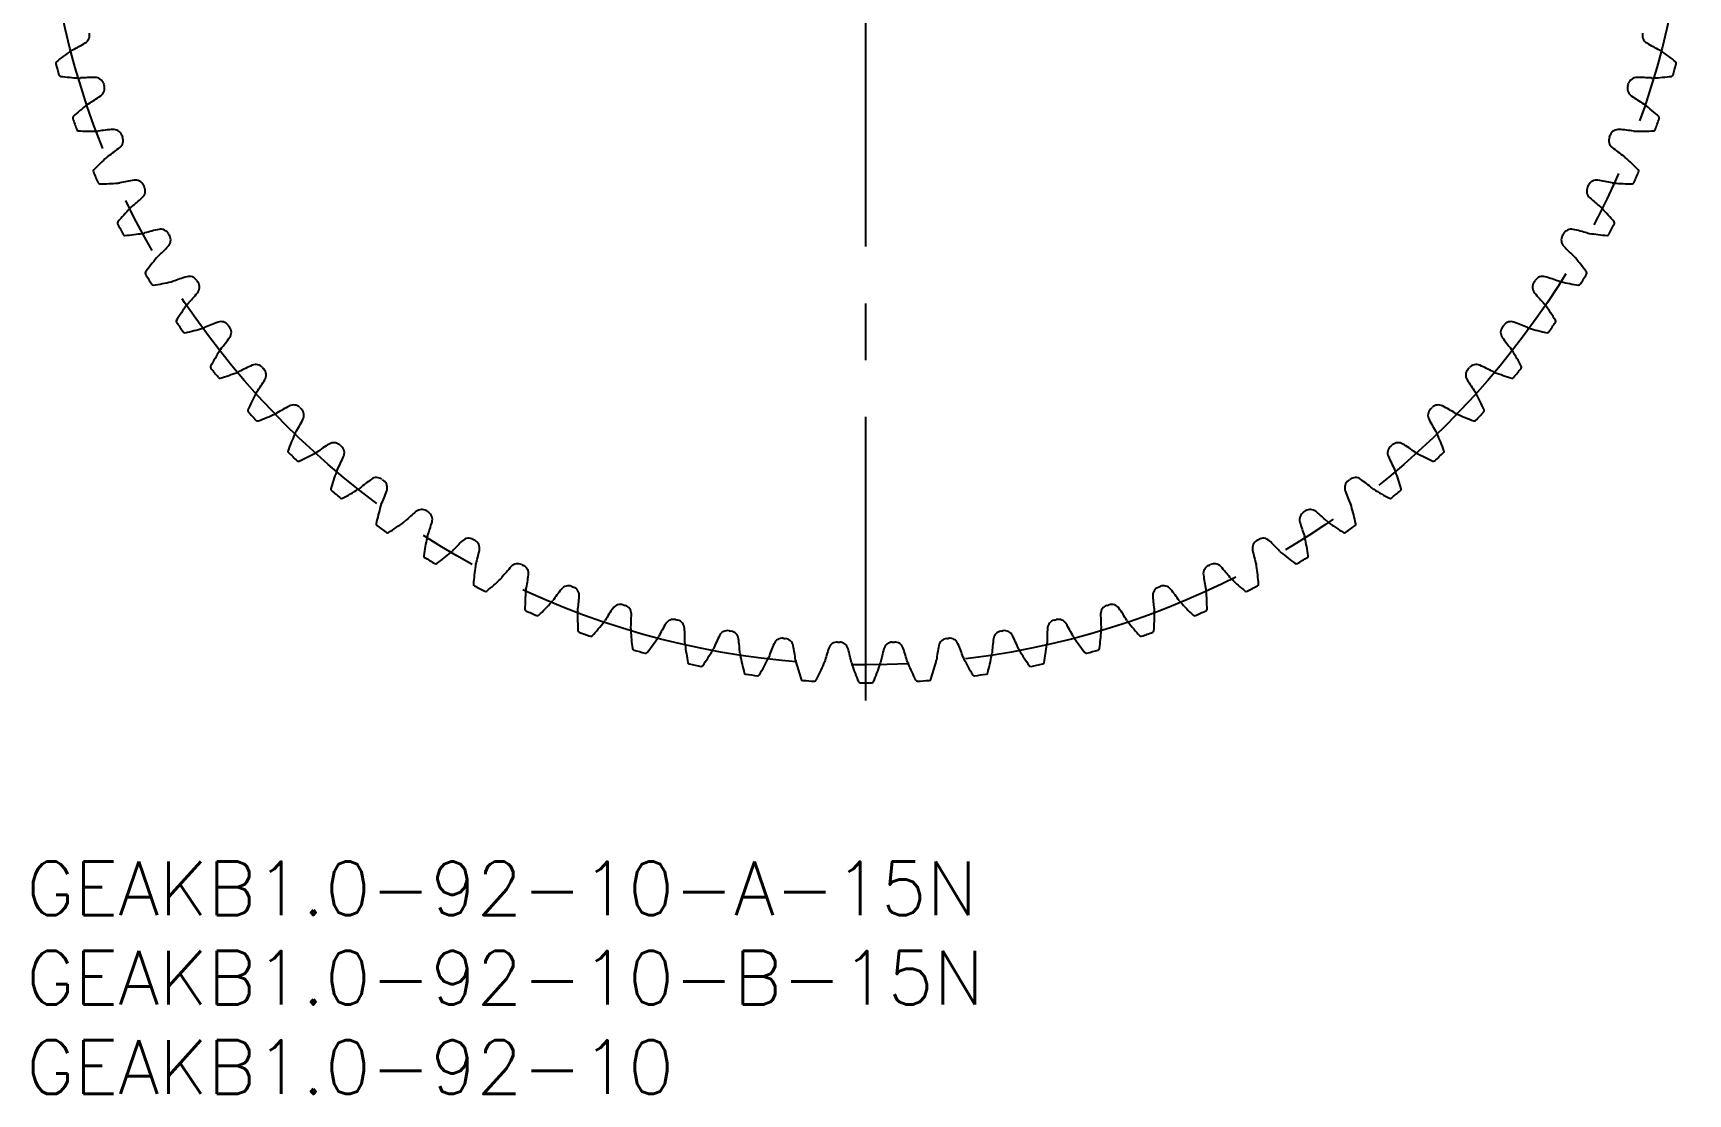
# Model space of a CAD drawing. Extents: x -1 to 165, y -13 to 119.
# Drawn here: x 0.4 to 93, y -13 to 46.3 of the extents above; entities that cross this region are included whole.
import ezdxf

# ---------------------------------------------------------------- set-up
doc = ezdxf.new("R2010")
doc.units = 0
doc.header["$LTSCALE"] = 0.5
doc.linetypes.add('CENTER', pattern=[50.8, 31.75, -6.35, 6.35, -6.35])
for name, color, linetype in [('MSM_CENTER', 1, 'CENTER'), ('MSM_CONTINUOUS', 7, 'CONTINUOUS'), ('MSM_PART_NUMBER', 7, 'CONTINUOUS')]:
    doc.layers.add(name, color=color, linetype=linetype)
doc.styles.get("Standard").update_dxf_attribs({"font": 'txt.shx', "height": 1, "bigfont": 'bigfont.shx'})

# ---------------------------------------------------------------- blocks, each defined once
blk = doc.blocks.new('*U2')
at = {"layer": 'MSM_PART_NUMBER'}
blk.add_text('GEAKB1.0-92-10-A-15N', height=3, dxfattribs=at).set_placement((0, -3))
blk = doc.blocks.new('*U3')
at = {"layer": 'MSM_PART_NUMBER'}
blk.add_text('GEAKB1.0-92-10-B-15N', height=3, dxfattribs=at).set_placement((0, -8))
blk = doc.blocks.new('*U4')
at = {"layer": 'MSM_PART_NUMBER'}
blk.add_text('GEAKB1.0-92-10', height=3, dxfattribs=at).set_placement((0, -13))

msp = doc.modelspace()

# ---------------------------------------------------------------- linework, layer by layer
at = {"layer": 'MSM_CENTER'}
msp.add_line((47, 9), (47, 105), dxfattribs=at)
msp.add_circle((47, 57), 46, dxfattribs=at)
at = {"layer": 'MSM_CONTINUOUS'}
for centre, radius, start, end in [((3.051, 46.228), 0.5, 300.62538, 13.77193), ((90.949, 46.228), 0.5, 166.22802, 239.37462), ((2.973, 44.664), 0.831, 117.32159, 124.67407), ((-3.905, 57.977), 14.154, 297.32143, 300.62538), ((97.905, 57.977), 14.154, 239.37462, 242.67857), ((91.027, 44.664), 0.831, 55.32593, 62.67841), ((1.751, 44.667), 0.1, 128.45184, 195.24611), ((47, 57), 47, 195.24611, 196.05824), ((11.224, 32.737), 15.333, 124.67391, 128.45184), ((82.776, 32.737), 15.333, 51.54816, 55.32609), ((47, 57), 47, 343.94176, 344.75389), ((92.249, 44.667), 0.1, 344.75428, 51.54816), ((1.93, 44.027), 0.1, 196.05824, 262.85251), ((3.825, 59.142), 15.333, 262.85251, 266.63043), ((2.973, 44.664), 0.831, 266.63027, 273.98276), ((4.014, 29.716), 14.154, 90.67897, 93.98292), ((3.852, 43.369), 0.5, 17.53236, 90.67897), ((90.148, 43.369), 0.5, 89.32103, 162.46767), ((89.986, 29.716), 14.154, 86.01708, 89.32103), ((91.027, 44.664), 0.831, 266.01724, 273.36973), ((90.175, 59.142), 15.333, 273.36957, 277.14749), ((92.07, 44.027), 0.1, 277.14749, 343.94176), ((-3.853, 54.501), 14.154, 301.23448, 304.53843), ((3.888, 43.254), 0.5, 304.53842, 17.68497), ((47, 57), 44.75, 197.53233, 197.68506), ((90.112, 43.254), 0.5, 162.31498, 235.46158), ((47, 57), 44.75, 342.31494, 342.46767), ((97.853, 54.501), 14.154, 235.46157, 238.76552), ((2.698, 41.608), 0.1, 132.36488, 199.15915), ((12.963, 30.352), 15.333, 128.58696, 132.36488), ((3.917, 41.688), 0.831, 121.23463, 128.58712), ((90.083, 41.688), 0.831, 51.41288, 58.76537), ((81.037, 30.352), 15.333, 47.63512, 51.41304), ((91.302, 41.608), 0.1, 340.84085, 47.63512), ((47, 57), 47, 199.15915, 199.97128), ((2.92, 40.981), 0.1, 199.97167, 266.76555), ((3.78, 56.19), 15.333, 266.76555, 270.54348), ((3.917, 41.688), 0.831, 270.54332, 277.8958), ((5.976, 26.846), 14.154, 94.59201, 97.89596), ((4.883, 40.456), 0.5, 21.4454, 94.59201), ((89.117, 40.456), 0.5, 85.40799, 158.55454), ((88.024, 26.846), 14.154, 82.10404, 85.40799), ((90.083, 41.688), 0.831, 262.1042, 269.45668), ((90.22, 56.19), 15.333, 269.45652, 273.23445), ((91.08, 40.981), 0.1, 273.23445, 340.02872), ((47, 57), 47, 340.02872, 340.84085), ((-3.564, 51.037), 14.154, 305.14752, 308.45147), ((4.927, 40.344), 0.5, 308.45147, 21.59801), ((47, 57), 44.75, 201.44537, 201.59811), ((89.073, 40.344), 0.5, 158.40193, 231.54853), ((47, 57), 44.75, 338.40189, 338.55463), ((97.564, 51.037), 14.154, 231.54853, 234.85248), ((14.861, 28.092), 15.333, 132.5, 136.27793), ((5.063, 38.784), 0.831, 125.14768, 132.50016), ((88.937, 38.784), 0.831, 47.49984, 54.85232), ((79.139, 28.092), 15.333, 43.72207, 47.5), ((3.851, 38.62), 0.1, 136.27793, 203.07219), ((47, 57), 47, 203.07219, 203.88433), ((8.129, 24.117), 14.154, 98.50505, 101.809), ((6.11, 37.62), 0.5, 25.35845, 98.50505), ((87.89, 37.62), 0.5, 81.49495, 154.64149), ((85.871, 24.117), 14.154, 78.191, 81.49495), ((47, 57), 47, 336.11567, 336.92781), ((90.149, 38.62), 0.1, 336.92781, 43.72207), ((4.116, 38.011), 0.1, 203.88433, 270.67859), ((3.936, 53.243), 15.333, 270.67859, 274.45652), ((5.063, 38.784), 0.831, 274.45636, 281.80884), ((-3.039, 47.6), 14.154, 309.06056, 312.36451), ((6.162, 37.511), 0.5, 312.36451, 25.51115), ((47, 57), 44.75, 205.35841, 205.51115), ((87.838, 37.511), 0.5, 154.48889, 227.63549), ((47, 57), 44.75, 334.48885, 334.64159), ((97.039, 47.6), 14.154, 227.63549, 230.93944), ((88.937, 38.784), 0.831, 258.19116, 265.54364), ((90.064, 53.243), 15.333, 265.54348, 269.32141), ((89.884, 38.011), 0.1, 269.32141, 336.11567), ((16.908, 25.966), 15.333, 136.41304, 140.19097), ((6.404, 35.965), 0.831, 129.06072, 136.41321), ((87.596, 35.965), 0.831, 43.58679, 50.93928), ((77.092, 25.966), 15.333, 39.80903, 43.58696), ((5.206, 35.719), 0.1, 140.19097, 206.98524), ((47, 57), 47, 206.98524, 207.79737), ((10.464, 21.541), 14.154, 102.4181, 105.72205), ((7.528, 34.875), 0.5, 29.27149, 102.4181), ((86.472, 34.875), 0.5, 77.5819, 150.72845), ((83.536, 21.541), 14.154, 74.27795, 77.5819), ((47, 57), 47, 332.20263, 333.01476), ((88.794, 35.719), 0.1, 333.01476, 39.80903), ((5.512, 35.128), 0.1, 207.79776, 274.59164), ((4.293, 50.313), 15.333, 274.59164, 278.36957), ((6.404, 35.965), 0.831, 278.3694, 285.72189), ((-2.281, 44.207), 14.154, 312.97361, 316.27756), ((7.587, 34.77), 0.5, 316.27756, 29.4242), ((47, 57), 44.75, 209.27146, 209.4242), ((86.413, 34.77), 0.5, 150.57585, 223.72244), ((47, 57), 44.75, 330.5758, 330.72854), ((96.281, 44.207), 14.154, 223.72244, 227.02639), ((87.596, 35.965), 0.831, 254.27811, 261.6306), ((89.707, 50.313), 15.333, 261.63043, 265.40836), ((88.488, 35.128), 0.1, 265.40836, 332.20263), ((19.096, 23.985), 15.333, 140.32609, 144.10401), ((7.934, 33.243), 0.831, 132.97376, 140.32625), ((86.066, 33.243), 0.831, 39.67375, 47.02624), ((74.904, 23.985), 15.333, 35.89599, 39.67391), ((6.756, 32.916), 0.1, 144.10401, 210.89828), ((47, 57), 47, 210.89828, 211.71042), ((4.849, 47.414), 15.333, 278.50468, 282.28261), ((7.934, 33.243), 0.831, 282.28245, 289.63493), ((12.969, 19.13), 14.154, 106.33114, 109.63509), ((9.13, 32.233), 0.5, 33.18453, 106.33114), ((47, 57), 44.75, 213.1845, 213.33724), ((47, 57), 44.75, 326.66276, 326.8155), ((84.87, 32.233), 0.5, 73.66886, 146.8154), ((81.031, 19.13), 14.154, 70.36491, 73.66886), ((86.066, 33.243), 0.831, 250.36507, 257.71755), ((89.151, 47.414), 15.333, 257.71739, 261.49532), ((47, 57), 47, 328.28959, 329.10172), ((87.244, 32.916), 0.1, 329.10211, 35.89599), ((7.101, 32.348), 0.1, 211.7108, 278.50468), ((-1.293, 40.874), 14.154, 316.88665, 320.1906), ((9.196, 32.132), 0.5, 320.1906, 33.33724), ((84.804, 32.132), 0.5, 146.6628, 219.8094), ((95.293, 40.874), 14.154, 219.8094, 223.11335), ((86.899, 32.348), 0.1, 261.49532, 328.28959), ((21.414, 22.157), 15.333, 144.23913, 148.01706), ((9.646, 30.633), 0.831, 136.88681, 144.23929), ((84.354, 30.633), 0.831, 35.76071, 43.11319), ((72.586, 22.157), 15.333, 31.98294, 35.76087), ((8.493, 30.226), 0.1, 148.01706, 214.81132), ((47, 57), 47, 214.81132, 215.62346), ((5.601, 44.56), 15.333, 282.41772, 286.19565), ((9.646, 30.633), 0.831, 286.19549, 293.54797), ((15.633, 16.896), 14.154, 110.24418, 113.54813), ((10.908, 29.706), 0.5, 37.09758, 110.24418), ((47, 57), 44.75, 217.09754, 217.25028), ((10.981, 29.61), 0.5, 324.10364, 37.25028), ((83.019, 29.61), 0.5, 142.74976, 215.89636), ((47, 57), 44.75, 322.74972, 322.90246), ((83.092, 29.706), 0.5, 69.75582, 142.90246), ((78.367, 16.896), 14.154, 66.45187, 69.75582), ((84.354, 30.633), 0.831, 246.45203, 253.80451), ((88.399, 44.56), 15.333, 253.80435, 257.58228), ((47, 57), 47, 324.37654, 325.18868), ((85.507, 30.226), 0.1, 325.18906, 31.98294), ((8.877, 29.683), 0.1, 215.62384, 282.41772), ((-0.08, 37.616), 14.154, 320.79969, 324.10364), ((94.08, 37.616), 14.154, 215.89636, 219.20031), ((85.123, 29.683), 0.1, 257.58228, 324.37654), ((23.852, 20.493), 15.333, 148.15217, 151.9301), ((11.533, 28.145), 0.831, 140.79985, 148.15234), ((12.855, 27.307), 0.5, 41.01062, 114.15723), ((81.145, 27.307), 0.5, 65.84277, 138.98941), ((82.467, 28.145), 0.831, 31.84766, 39.20015), ((70.148, 20.493), 15.333, 28.0699, 31.84783), ((10.41, 27.661), 0.1, 151.9301, 218.72437), ((47, 57), 47, 218.72437, 219.5365), ((10.83, 27.145), 0.1, 219.53689, 286.33077), ((6.546, 41.764), 15.333, 286.33077, 290.1087), ((11.533, 28.145), 0.831, 290.10853, 297.46102), ((18.443, 14.849), 14.154, 114.15723, 117.46118), ((1.353, 34.448), 14.154, 324.71274, 328.01669), ((47, 57), 44.75, 221.01059, 221.16333), ((12.934, 27.216), 0.5, 328.01669, 41.16333), ((81.066, 27.216), 0.5, 138.83671, 211.98331), ((92.647, 34.448), 14.154, 211.98331, 215.28726), ((47, 57), 44.75, 318.83667, 318.98941), ((75.557, 14.849), 14.154, 62.53882, 65.84277), ((82.467, 28.145), 0.831, 242.53898, 249.89147), ((87.454, 41.764), 15.333, 249.8913, 253.66923), ((83.17, 27.145), 0.1, 253.66923, 320.4635), ((47, 57), 47, 320.4635, 321.27563), ((83.59, 27.661), 0.1, 321.27563, 28.0699), ((26.397, 18.998), 15.333, 152.06522, 155.84314), ((13.584, 25.792), 0.831, 144.7129, 152.06538), ((80.416, 25.792), 0.831, 27.93462, 35.2871), ((67.603, 18.998), 15.333, 24.15686, 27.93478), ((12.498, 25.232), 0.1, 155.84314, 222.63741), ((47, 57), 47, 222.63741, 223.44955), ((7.681, 39.038), 15.333, 290.24381, 294.02174), ((13.584, 25.792), 0.831, 294.02158, 301.37406), ((21.386, 12.998), 14.154, 118.07027, 121.37422), ((14.961, 25.046), 0.5, 44.92366, 118.07027), ((47, 57), 44.75, 224.92363, 225.07637), ((15.046, 24.961), 0.5, 331.92973, 45.07637), ((78.954, 24.961), 0.5, 134.92367, 208.07027), ((47, 57), 44.75, 314.92363, 315.07637), ((79.039, 25.046), 0.5, 61.92973, 135.07637), ((72.614, 12.998), 14.154, 58.62578, 61.92973), ((80.416, 25.792), 0.831, 238.62594, 245.97842), ((86.319, 39.038), 15.333, 245.97826, 249.75619), ((47, 57), 47, 316.55046, 317.36259), ((81.502, 25.232), 0.1, 317.36259, 24.15686), ((12.952, 24.746), 0.1, 223.44993, 290.24381), ((2.998, 31.386), 14.154, 328.62578, 331.92973), ((91.002, 31.386), 14.154, 208.07027, 211.37422), ((81.048, 24.746), 0.1, 249.75619, 316.55046), ((29.038, 17.681), 15.333, 155.97826, 159.75619), ((15.792, 23.584), 0.831, 148.62594, 155.97842), ((24.448, 11.353), 14.154, 121.98331, 125.28726), ((17.216, 22.934), 0.5, 48.83671, 121.98331), ((47, 57), 44.75, 228.83667, 228.98941), ((17.307, 22.855), 0.5, 335.84277, 48.98941), ((76.693, 22.855), 0.5, 131.01063, 204.15723), ((47, 57), 44.75, 311.01059, 311.16333), ((76.784, 22.934), 0.5, 58.01669, 131.16333), ((69.552, 11.353), 14.154, 54.71274, 58.01669), ((78.208, 23.584), 0.831, 24.02158, 31.37406), ((64.962, 17.681), 15.333, 20.24381, 24.02174), ((14.746, 22.952), 0.1, 159.75619, 226.55046), ((47, 57), 47, 226.55046, 227.36259), ((15.232, 22.498), 0.1, 227.36259, 294.15686), ((8.998, 36.397), 15.333, 294.15686, 297.93478), ((15.792, 23.584), 0.831, 297.93462, 305.2871), ((4.849, 28.443), 14.154, 332.53882, 335.84277), ((89.151, 28.443), 14.154, 204.15723, 207.46118), ((78.208, 23.584), 0.831, 234.7129, 242.06538), ((85.002, 36.397), 15.333, 242.06522, 245.84314), ((78.768, 22.498), 0.1, 245.84314, 312.63741), ((47, 57), 47, 312.63741, 313.44954), ((79.254, 22.952), 0.1, 313.44954, 20.24381), ((31.764, 16.546), 15.333, 159.8913, 163.66923), ((18.145, 21.533), 0.831, 152.53898, 159.89147), ((27.616, 9.92), 14.154, 125.89636, 129.20031), ((19.61, 20.981), 0.5, 52.74975, 125.89636), ((47, 57), 44.75, 232.74972, 232.90246), ((19.706, 20.908), 0.5, 339.75582, 52.90246), ((74.294, 20.908), 0.5, 127.09758, 200.24418), ((47, 57), 44.75, 307.09754, 307.25028), ((74.39, 20.981), 0.5, 54.10364, 127.25028), ((66.384, 9.92), 14.154, 50.79969, 54.10364), ((75.855, 21.533), 0.831, 20.10853, 27.46102), ((62.236, 16.546), 15.333, 16.33077, 20.1087), ((17.145, 20.83), 0.1, 163.66923, 230.4635), ((47, 57), 47, 230.4635, 231.27563), ((10.493, 33.852), 15.333, 298.0699, 301.84783), ((18.145, 21.533), 0.831, 301.84766, 309.20015), ((6.896, 25.633), 14.154, 336.45187, 339.75582), ((87.104, 25.633), 14.154, 200.24418, 203.54813), ((75.855, 21.533), 0.831, 230.79985, 238.15234), ((83.507, 33.852), 15.333, 238.15217, 241.9301), ((47, 57), 47, 308.72437, 309.5365), ((76.855, 20.83), 0.1, 309.5365, 16.33077), ((17.661, 20.41), 0.1, 231.27563, 298.0699), ((34.56, 15.601), 15.333, 163.80435, 167.58228), ((20.633, 19.646), 0.831, 156.45203, 163.80451), ((30.874, 8.707), 14.154, 129.8094, 133.11335), ((22.132, 19.196), 0.5, 56.66279, 129.8094), ((47, 57), 44.75, 236.66276, 236.8155), ((22.233, 19.13), 0.5, 343.66886, 56.8155), ((71.767, 19.13), 0.5, 123.18454, 196.33114), ((47, 57), 44.75, 303.1845, 303.33724), ((71.868, 19.196), 0.5, 50.1906, 123.33724), ((63.126, 8.707), 14.154, 46.88665, 50.1906), ((73.367, 19.646), 0.831, 16.19549, 23.54797), ((59.44, 15.601), 15.333, 12.41772, 16.19565), ((76.339, 20.41), 0.1, 241.9301, 308.72437), ((19.683, 18.877), 0.1, 167.58228, 234.37654), ((47, 57), 47, 234.37654, 235.18868), ((12.157, 31.414), 15.333, 301.98294, 305.76087), ((20.633, 19.646), 0.831, 305.76071, 313.11319), ((9.13, 22.969), 14.154, 340.36491, 343.66886), ((84.87, 22.969), 14.154, 196.33114, 199.63509), ((73.367, 19.646), 0.831, 226.88681, 234.23929), ((81.843, 31.414), 15.333, 234.23913, 238.01706), ((47, 57), 47, 304.81132, 305.62346), ((74.317, 18.877), 0.1, 305.62346, 12.41772), ((20.226, 18.493), 0.1, 235.18868, 301.98294), ((37.414, 14.849), 15.333, 167.71739, 171.49532), ((23.243, 17.934), 0.831, 160.36507, 167.71755), ((34.207, 7.719), 14.154, 133.72244, 137.02639), ((24.77, 17.587), 0.5, 60.57584, 133.72244), ((47, 57), 44.75, 240.5758, 240.72854), ((24.875, 17.528), 0.5, 347.5819, 60.72854), ((69.125, 17.528), 0.5, 119.2715, 192.4181), ((47, 57), 44.75, 299.27146, 299.4242), ((69.23, 17.587), 0.5, 46.27756, 119.4242), ((59.793, 7.719), 14.154, 42.97361, 46.27756), ((70.757, 17.934), 0.831, 12.28245, 19.63493), ((56.586, 14.849), 15.333, 8.50468, 12.28261), ((73.774, 18.493), 0.1, 238.01706, 304.81132), ((22.348, 17.101), 0.1, 171.49532, 238.28959), ((47, 57), 47, 238.28959, 239.10172), ((22.916, 16.756), 0.1, 239.10172, 305.89599), ((13.985, 29.096), 15.333, 305.89599, 309.67391), ((23.243, 17.934), 0.831, 309.67375, 317.02624), ((11.541, 20.464), 14.154, 344.27795, 347.5819), ((82.459, 20.464), 14.154, 192.4181, 195.72205), ((70.757, 17.934), 0.831, 222.97376, 230.32625), ((80.015, 29.096), 15.333, 230.32609, 234.10401), ((71.084, 16.756), 0.1, 234.10401, 300.89828), ((47, 57), 47, 300.89828, 301.71041), ((71.652, 17.101), 0.1, 301.71041, 8.50468), ((40.313, 14.293), 15.333, 171.63043, 175.40836), ((25.965, 16.404), 0.831, 164.27811, 171.6306), ((15.966, 26.908), 15.333, 309.80903, 313.58696), ((25.965, 16.404), 0.831, 313.58679, 320.93928), ((37.6, 6.961), 14.154, 137.63549, 140.93944), ((27.511, 16.162), 0.5, 64.48888, 137.63549), ((47, 57), 44.75, 244.48885, 244.64159), ((27.62, 16.11), 0.5, 351.49495, 64.64159), ((14.117, 18.129), 14.154, 348.191, 351.49495), ((66.38, 16.11), 0.5, 115.35845, 188.50505), ((79.883, 18.129), 14.154, 188.50505, 191.809), ((47, 57), 44.75, 295.35841, 295.51115), ((66.489, 16.162), 0.5, 42.36451, 115.51115), ((56.4, 6.961), 14.154, 39.06056, 42.36451), ((68.035, 16.404), 0.831, 219.06072, 226.41321), ((78.034, 26.908), 15.333, 226.41304, 230.19097), ((68.035, 16.404), 0.831, 8.3694, 15.72189), ((53.687, 14.293), 15.333, 4.59164, 8.36957), ((25.128, 15.512), 0.1, 175.40836, 242.20263), ((47, 57), 47, 242.20263, 243.01476), ((25.719, 15.206), 0.1, 243.01476, 309.80903), ((43.243, 13.936), 15.333, 175.54348, 179.32141), ((28.784, 15.063), 0.831, 168.19116, 175.54364), ((41.037, 6.436), 14.154, 141.54853, 144.85248), ((30.344, 14.927), 0.5, 68.40193, 141.54853), ((47, 57), 44.75, 248.40189, 248.55463), ((30.456, 14.883), 0.5, 355.40799, 68.55463), ((16.846, 15.976), 14.154, 352.10404, 355.40799), ((63.544, 14.883), 0.5, 111.44541, 184.59201), ((77.154, 15.976), 14.154, 184.59201, 187.89596), ((47, 57), 44.75, 291.44537, 291.59811), ((63.656, 14.927), 0.5, 38.45147, 111.59811), ((52.963, 6.436), 14.154, 35.14752, 38.45147), ((65.216, 15.063), 0.831, 4.45636, 11.80884), ((50.757, 13.936), 15.333, 0.67859, 4.45652), ((68.281, 15.206), 0.1, 230.19097, 296.98524), ((47, 57), 47, 296.98524, 297.79737), ((68.872, 15.512), 0.1, 297.79737, 4.59164), ((28.011, 14.116), 0.1, 179.32141, 246.11567), ((47, 57), 47, 246.11567, 246.92781), ((18.092, 24.861), 15.333, 313.72207, 317.5), ((28.784, 15.063), 0.831, 317.49984, 324.85232), ((46.19, 13.78), 15.333, 179.45652, 183.23445), ((31.688, 13.917), 0.831, 172.1042, 179.45668), ((44.501, 6.147), 14.154, 145.46157, 148.76552), ((33.254, 13.888), 0.5, 72.31497, 145.46158), ((47, 57), 44.75, 252.31494, 252.46767), ((33.369, 13.852), 0.5, 359.32103, 72.46767), ((60.631, 13.852), 0.5, 107.53236, 180.67897), ((47, 57), 44.75, 287.53233, 287.68506), ((60.746, 13.888), 0.5, 34.53842, 107.68506), ((49.499, 6.147), 14.154, 31.23448, 34.53843), ((47.81, 13.78), 15.333, 356.76555, 0.54348), ((62.312, 13.917), 0.831, 0.54332, 7.8958), ((65.216, 15.063), 0.831, 215.14768, 222.50016), ((75.908, 24.861), 15.333, 222.5, 226.27793), ((47, 57), 47, 293.07219, 293.88433), ((65.989, 14.116), 0.1, 293.88433, 0.67859), ((28.62, 13.851), 0.1, 246.92781, 313.72207), ((20.352, 22.963), 15.333, 317.63512, 321.41304), ((31.688, 13.917), 0.831, 321.41288, 328.76537), ((34.664, 12.973), 0.831, 176.01724, 183.36973), ((19.716, 14.014), 14.154, 356.01708, 359.32103), ((47.977, 6.095), 14.154, 149.37462, 152.67857), ((36.228, 13.051), 0.5, 76.22801, 149.37462), ((47, 57), 44.75, 256.22798, 256.38072), ((36.345, 13.022), 0.5, 3.23408, 76.38072), ((22.713, 12.252), 14.154, 359.93013, 3.23408), ((71.287, 12.252), 14.154, 176.76592, 180.06987), ((57.655, 13.022), 0.5, 103.61932, 176.76592), ((47, 57), 44.75, 283.61928, 283.77202), ((57.772, 13.051), 0.5, 30.62538, 103.77202), ((46.023, 6.095), 14.154, 27.32143, 30.62538), ((74.284, 14.014), 14.154, 180.67897, 183.98292), ((59.336, 12.973), 0.831, 356.63027, 3.98276), ((62.312, 13.917), 0.831, 211.23463, 218.58712), ((73.648, 22.963), 15.333, 218.58696, 222.36488), ((65.38, 13.851), 0.1, 226.27793, 293.07219), ((30.981, 12.92), 0.1, 183.23445, 250.02872), ((47, 57), 47, 250.02872, 250.84085), ((31.608, 12.698), 0.1, 250.84085, 317.63512), ((49.142, 13.825), 15.333, 183.36957, 187.14749), ((22.737, 21.224), 15.333, 321.54816, 325.32609), ((34.664, 12.973), 0.831, 325.32593, 332.67841), ((37.697, 12.234), 0.831, 179.93029, 187.28277), ((52.083, 14.072), 15.333, 187.28261, 191.06054), ((51.449, 6.281), 14.154, 153.28766, 156.59161), ((39.252, 12.418), 0.5, 80.14106, 153.28766), ((47, 57), 44.75, 260.14102, 260.29376), ((39.371, 12.398), 0.5, 7.14712, 80.29376), ((25.823, 10.699), 14.154, 3.84317, 7.14712), ((54.9, 6.703), 14.154, 157.2007, 160.50466), ((42.313, 11.993), 0.5, 84.0541, 157.20071), ((47, 57), 44.75, 264.05407, 264.2068), ((42.433, 11.981), 0.5, 11.06016, 84.2068), ((29.032, 9.362), 14.154, 7.75621, 11.06017), ((45.395, 11.778), 0.5, 87.96715, 161.11375), ((47, 57), 44.75, 267.96711, 268.11985), ((45.515, 11.774), 0.5, 14.97321, 88.11985), ((48.485, 11.774), 0.5, 91.88019, 165.02679), ((47, 57), 44.75, 271.88015, 272.03289), ((48.605, 11.778), 0.5, 18.88625, 92.03289), ((64.968, 9.362), 14.154, 168.93983, 172.24379), ((51.567, 11.981), 0.5, 95.79323, 168.93984), ((47, 57), 44.75, 275.7932, 275.94593), ((51.687, 11.993), 0.5, 22.79929, 95.94593), ((39.1, 6.703), 14.154, 19.49534, 22.7993), ((68.177, 10.699), 14.154, 172.85288, 176.15683), ((54.629, 12.398), 0.5, 99.70628, 172.85288), ((47, 57), 44.75, 279.70624, 279.85898), ((54.748, 12.418), 0.5, 26.71234, 99.85898), ((42.551, 6.281), 14.154, 23.40839, 26.71234), ((41.917, 14.072), 15.333, 348.93946, 352.71739), ((56.303, 12.234), 0.831, 352.71723, 0.06971), ((59.336, 12.973), 0.831, 207.32159, 214.67407), ((71.263, 21.224), 15.333, 214.67391, 218.45184), ((44.858, 13.825), 15.333, 352.85251, 356.63043), ((62.392, 12.698), 0.1, 222.36488, 289.15915), ((47, 57), 47, 289.15915, 289.97128), ((63.019, 12.92), 0.1, 289.97128, 356.76555), ((34.027, 11.93), 0.1, 187.14749, 253.94176), ((47, 57), 47, 253.94176, 254.75389), ((34.667, 11.751), 0.1, 254.75389, 321.54816), ((37.133, 11.15), 0.1, 191.06054, 257.8548), ((25.235, 19.651), 15.333, 325.4612, 329.23913), ((37.697, 12.234), 0.831, 329.23897, 336.59145), ((40.774, 11.703), 0.831, 183.84333, 191.19581), ((55.001, 14.519), 15.333, 191.19565, 194.97358), ((27.835, 18.253), 15.333, 329.37425, 333.15217), ((40.774, 11.703), 0.831, 333.15201, 340.5045), ((43.88, 11.384), 0.831, 187.75637, 195.10886), ((57.881, 15.164), 15.333, 195.1087, 198.88662), ((43.88, 11.384), 0.831, 337.06506, 344.41754), ((58.314, 7.359), 14.154, 161.11375, 164.4177), ((32.325, 8.247), 14.154, 11.66926, 14.97321), ((61.675, 8.247), 14.154, 165.02679, 168.33074), ((35.686, 7.359), 14.154, 15.5823, 18.88625), ((50.12, 11.384), 0.831, 195.58246, 202.93494), ((36.119, 15.164), 15.333, 341.11338, 344.8913), ((50.12, 11.384), 0.831, 344.89114, 352.24363), ((53.226, 11.703), 0.831, 199.4955, 206.84799), ((66.165, 18.253), 15.333, 206.84783, 210.62575), ((38.999, 14.519), 15.333, 345.02642, 348.80435), ((53.226, 11.703), 0.831, 348.80419, 356.15667), ((56.303, 12.234), 0.831, 203.40855, 210.76103), ((68.765, 19.651), 15.333, 210.76087, 214.5388), ((56.867, 11.15), 0.1, 282.1452, 348.93946), ((59.333, 11.751), 0.1, 218.45184, 285.24611), ((47, 57), 47, 285.24611, 286.05824), ((59.973, 11.93), 0.1, 286.05824, 352.85251), ((47, 57), 47, 257.8548, 258.66694), ((37.784, 11.014), 0.1, 258.66732, 325.4612), ((40.285, 10.583), 0.1, 194.97358, 261.76785), ((47, 57), 47, 261.76785, 262.57998), ((40.943, 10.493), 0.1, 262.57998, 329.37425), ((43.468, 10.233), 0.1, 198.88662, 265.68089), ((30.524, 17.035), 15.333, 333.28729, 337.06522), ((47, 11.277), 0.831, 191.66942, 199.0219), ((60.711, 16.004), 15.333, 199.02174, 202.79967), ((33.289, 16.004), 15.333, 337.20033, 340.97826), ((47, 11.277), 0.831, 340.9781, 348.33058), ((63.476, 17.035), 15.333, 202.93478, 206.71271), ((50.532, 10.233), 0.1, 274.31911, 341.11338), ((53.057, 10.493), 0.1, 210.62575, 277.42002), ((47, 57), 47, 277.42002, 278.23215), ((53.715, 10.583), 0.1, 278.23215, 345.02642), ((56.216, 11.014), 0.1, 214.5388, 281.33306), ((47, 57), 47, 281.33306, 282.1452), ((47, 57), 47, 265.68089, 266.49302), ((44.131, 10.188), 0.1, 266.49341, 333.28729), ((46.668, 10.101), 0.1, 202.79967, 269.59393), ((47, 57), 47, 269.59393, 270.40607), ((47.332, 10.101), 0.1, 270.40607, 337.20033), ((49.869, 10.188), 0.1, 206.71271, 273.50698), ((47, 57), 47, 273.50698, 274.31911)]:
    msp.add_arc(centre, radius, start, end, dxfattribs=at)

# ---------------------------------------------------------------- block references
for name in ['*U2', '*U3', '*U4']:
    msp.add_blockref(name, (0, 0), dxfattribs=at)

doc.saveas('drawing.dxf')
